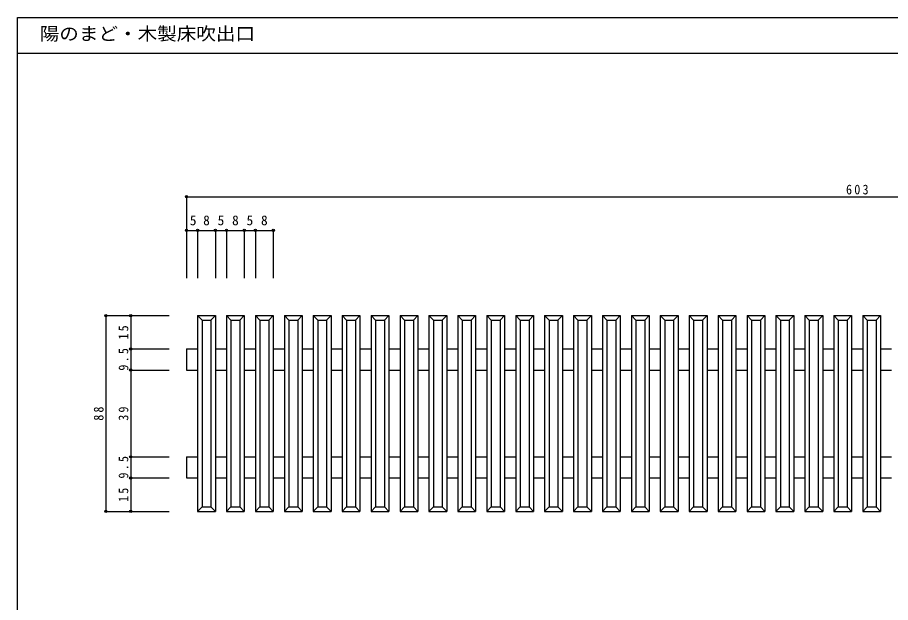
# Model space of a CAD drawing. Units: millimetres, scale not verified. Extents: x -315 to 4492, y -3704 to 299.
# Drawn here: x -315.4 to 77.1, y 36.2 to 299.1 of the extents above; entities that cross this region are included whole.
import ezdxf
from ezdxf.enums import TextEntityAlignment as Align

# ---------------------------------------------------------------- set-up
doc = ezdxf.new("R2010")
doc.units = ezdxf.units.MM
doc.header["$LTSCALE"] = 2
doc.header["$PDMODE"] = 32
doc.header["$PDSIZE"] = 1
doc.layers.add('0-0', color=7, linetype='Continuous')
doc.layers.add('F-0', color=2, linetype='Continuous')
doc.styles.add('ＭＳ ゴシック', font='')
doc.styles.get('ＭＳ ゴシック').set_extended_font_data('MS Gothic')

msp = doc.modelspace()

# ---------------------------------------------------------------- linework, layer by layer
at = {"layer": '0-0', "color": 4}
for p, q in [((-239.437, 218.54), (-239.437, 181.934)), ((-239.437, 218.54), (363.563, 218.54)), ((-239.437, 203.436), (-234.437, 203.436)), ((-239.437, 203.436), (-239.437, 181.934)), ((-234.437, 203.436), (-234.437, 181.934)), ((-234.437, 203.436), (-226.437, 203.436)), ((-226.437, 203.436), (-226.437, 181.934)), ((-226.437, 203.436), (-221.437, 203.436)), ((-221.437, 203.436), (-221.437, 181.934)), ((-221.437, 203.436), (-213.437, 203.436)), ((-213.437, 203.436), (-213.437, 181.934)), ((-213.437, 203.436), (-208.437, 203.436)), ((-208.437, 203.436), (-208.437, 181.934)), ((-208.437, 203.436), (-200.437, 203.436)), ((-200.437, 203.436), (-200.437, 181.934)), ((-275.684, 165.139), (-275.684, 77.139)), ((-275.684, 165.139), (-247.207, 165.139)), ((-264.518, 165.139), (-264.518, 150.139)), ((-264.518, 165.139), (-247.207, 165.139)), ((-232.437, 163.139), (-234.437, 165.139)), ((-228.437, 163.139), (-226.437, 165.139)), ((-219.437, 163.139), (-221.437, 165.139)), ((-215.437, 163.139), (-213.437, 165.139)), ((-206.437, 163.139), (-208.437, 165.139)), ((-202.437, 163.139), (-200.437, 165.139)), ((-193.437, 163.139), (-195.437, 165.139)), ((-189.437, 163.139), (-187.437, 165.139)), ((-180.437, 163.139), (-182.437, 165.139)), ((-176.437, 163.139), (-174.437, 165.139)), ((-167.437, 163.139), (-169.437, 165.139)), ((-163.437, 163.139), (-161.437, 165.139)), ((-154.437, 163.139), (-156.437, 165.139)), ((-150.437, 163.139), (-148.437, 165.139)), ((-141.437, 163.139), (-143.437, 165.139)), ((-137.437, 163.139), (-135.437, 165.139)), ((-128.437, 163.139), (-130.437, 165.139)), ((-124.437, 163.139), (-122.437, 165.139)), ((-115.437, 163.139), (-117.437, 165.139)), ((-111.437, 163.139), (-109.437, 165.139)), ((-102.437, 163.139), (-104.437, 165.139)), ((-98.437, 163.139), (-96.437, 165.139)), ((-89.437, 163.139), (-91.437, 165.139)), ((-85.437, 163.139), (-83.437, 165.139)), ((-76.437, 163.139), (-78.437, 165.139)), ((-72.437, 163.139), (-70.437, 165.139)), ((-63.437, 163.139), (-65.437, 165.139)), ((-59.437, 163.139), (-57.437, 165.139)), ((-50.437, 163.139), (-52.437, 165.139)), ((-46.437, 163.139), (-44.437, 165.139)), ((-37.437, 163.139), (-39.437, 165.139)), ((-33.437, 163.139), (-31.437, 165.139)), ((-24.437, 163.139), (-26.437, 165.139)), ((-20.437, 163.139), (-18.437, 165.139)), ((-11.437, 163.139), (-13.437, 165.139)), ((-7.437, 163.139), (-5.437, 165.139)), ((1.563, 163.139), (-0.437, 165.139)), ((5.563, 163.139), (7.563, 165.139)), ((14.563, 163.139), (12.563, 165.139)), ((18.563, 163.139), (20.563, 165.139)), ((27.563, 163.139), (25.563, 165.139)), ((31.563, 163.139), (33.563, 165.139)), ((40.563, 163.139), (38.563, 165.139)), ((44.563, 163.139), (46.563, 165.139)), ((53.563, 163.139), (51.563, 165.139)), ((57.563, 163.139), (59.563, 165.139)), ((66.563, 163.139), (64.563, 165.139)), ((70.563, 163.139), (72.563, 165.139)), ((-232.437, 163.139), (-232.437, 79.139)), ((-219.437, 163.139), (-219.437, 79.139)), ((-206.437, 163.139), (-206.437, 79.139)), ((-193.437, 163.139), (-193.437, 79.139)), ((-180.437, 163.139), (-180.437, 79.139)), ((-167.437, 163.139), (-167.437, 79.139)), ((-154.437, 163.139), (-154.437, 79.139)), ((-141.437, 163.139), (-141.437, 79.139)), ((-128.437, 163.139), (-128.437, 79.139)), ((-115.437, 163.139), (-115.437, 79.139)), ((-102.437, 163.139), (-102.437, 79.139)), ((-89.437, 163.139), (-89.437, 79.139)), ((-76.437, 163.139), (-76.437, 79.139)), ((-63.437, 163.139), (-63.437, 79.139)), ((-50.437, 163.139), (-50.437, 79.139)), ((-37.437, 163.139), (-37.437, 79.139)), ((-24.437, 163.139), (-24.437, 79.139)), ((-11.437, 163.139), (-11.437, 79.139)), ((1.563, 163.139), (1.563, 79.139)), ((14.563, 163.139), (14.563, 79.139)), ((27.563, 163.139), (27.563, 79.139)), ((40.563, 163.139), (40.563, 79.139)), ((53.563, 163.139), (53.563, 79.139)), ((66.563, 163.139), (66.563, 79.139)), ((-264.518, 150.139), (-247.207, 150.139)), ((-264.518, 150.139), (-264.518, 140.639)), ((-264.518, 140.639), (-247.207, 140.639)), ((-264.518, 140.639), (-264.518, 101.639)), ((-264.518, 101.639), (-247.207, 101.639)), ((-264.518, 101.639), (-264.518, 92.139)), ((-264.518, 92.139), (-247.207, 92.139)), ((-264.518, 92.139), (-264.518, 77.139)), ((-232.437, 79.139), (-234.437, 77.139)), ((-232.437, 79.139), (-228.437, 79.139)), ((-228.437, 79.139), (-226.437, 77.139)), ((-219.437, 79.139), (-221.437, 77.139)), ((-206.437, 79.139), (-208.437, 77.139)), ((-193.437, 79.139), (-195.437, 77.139)), ((-180.437, 79.139), (-182.437, 77.139)), ((-167.437, 79.139), (-169.437, 77.139)), ((-154.437, 79.139), (-156.437, 77.139)), ((-141.437, 79.139), (-143.437, 77.139)), ((-128.437, 79.139), (-130.437, 77.139)), ((-115.437, 79.139), (-117.437, 77.139)), ((-102.437, 79.139), (-104.437, 77.139)), ((-89.437, 79.139), (-91.437, 77.139)), ((-76.437, 79.139), (-78.437, 77.139)), ((-63.437, 79.139), (-65.437, 77.139)), ((-50.437, 79.139), (-52.437, 77.139)), ((-37.437, 79.139), (-39.437, 77.139)), ((-24.437, 79.139), (-26.437, 77.139)), ((-11.437, 79.139), (-13.437, 77.139)), ((1.563, 79.139), (-0.437, 77.139)), ((14.563, 79.139), (12.563, 77.139)), ((27.563, 79.139), (25.563, 77.139)), ((40.563, 79.139), (38.563, 77.139)), ((53.563, 79.139), (51.563, 77.139)), ((66.563, 79.139), (64.563, 77.139)), ((-275.684, 77.139), (-247.207, 77.139)), ((-264.518, 77.139), (-247.207, 77.139))]:
    msp.add_line(p, q, dxfattribs=at)
at = {"layer": '0-0'}
for p, q in [((-234.437, 165.139), (-234.437, 77.139)), ((-234.437, 165.139), (-226.437, 165.139)), ((-226.437, 165.139), (-226.437, 77.139)), ((-221.437, 165.139), (-221.437, 77.139)), ((-221.437, 165.139), (-213.437, 165.139)), ((-213.437, 165.139), (-213.437, 77.139)), ((-208.437, 165.139), (-208.437, 77.139)), ((-208.437, 165.139), (-200.437, 165.139)), ((-200.437, 165.139), (-200.437, 77.139)), ((-195.437, 165.139), (-195.437, 77.139)), ((-195.437, 165.139), (-187.437, 165.139)), ((-187.437, 165.139), (-187.437, 77.139)), ((-182.437, 165.139), (-182.437, 77.139)), ((-182.437, 165.139), (-174.437, 165.139)), ((-174.437, 165.139), (-174.437, 77.139)), ((-169.437, 165.139), (-169.437, 77.139)), ((-169.437, 165.139), (-161.437, 165.139)), ((-161.437, 165.139), (-161.437, 77.139)), ((-156.437, 165.139), (-156.437, 77.139)), ((-156.437, 165.139), (-148.437, 165.139)), ((-148.437, 165.139), (-148.437, 77.139)), ((-143.437, 165.139), (-143.437, 77.139)), ((-143.437, 165.139), (-135.437, 165.139)), ((-135.437, 165.139), (-135.437, 77.139)), ((-130.437, 165.139), (-130.437, 77.139)), ((-130.437, 165.139), (-122.437, 165.139)), ((-122.437, 165.139), (-122.437, 77.139)), ((-117.437, 165.139), (-117.437, 77.139)), ((-117.437, 165.139), (-109.437, 165.139)), ((-109.437, 165.139), (-109.437, 77.139)), ((-104.437, 165.139), (-104.437, 77.139)), ((-104.437, 165.139), (-96.437, 165.139)), ((-96.437, 165.139), (-96.437, 77.139)), ((-91.437, 165.139), (-91.437, 77.139)), ((-91.437, 165.139), (-83.437, 165.139)), ((-83.437, 165.139), (-83.437, 77.139)), ((-78.437, 165.139), (-78.437, 77.139)), ((-78.437, 165.139), (-70.437, 165.139)), ((-70.437, 165.139), (-70.437, 77.139)), ((-65.437, 165.139), (-65.437, 77.139)), ((-65.437, 165.139), (-57.437, 165.139)), ((-57.437, 165.139), (-57.437, 77.139)), ((-52.437, 165.139), (-52.437, 77.139)), ((-52.437, 165.139), (-44.437, 165.139)), ((-44.437, 165.139), (-44.437, 77.139)), ((-39.437, 165.139), (-39.437, 77.139)), ((-39.437, 165.139), (-31.437, 165.139)), ((-31.437, 165.139), (-31.437, 77.139)), ((-26.437, 165.139), (-26.437, 77.139)), ((-26.437, 165.139), (-18.437, 165.139)), ((-18.437, 165.139), (-18.437, 77.139)), ((-13.437, 165.139), (-13.437, 77.139)), ((-13.437, 165.139), (-5.437, 165.139)), ((-5.437, 165.139), (-5.437, 77.139)), ((-0.437, 165.139), (-0.437, 77.139)), ((-0.437, 165.139), (7.563, 165.139)), ((7.563, 165.139), (7.563, 77.139)), ((12.563, 165.139), (12.563, 77.139)), ((12.563, 165.139), (20.563, 165.139)), ((20.563, 165.139), (20.563, 77.139)), ((25.563, 165.139), (25.563, 77.139)), ((25.563, 165.139), (33.563, 165.139)), ((33.563, 165.139), (33.563, 77.139)), ((38.563, 165.139), (38.563, 77.139)), ((38.563, 165.139), (46.563, 165.139)), ((46.563, 165.139), (46.563, 77.139)), ((51.563, 165.139), (51.563, 77.139)), ((51.563, 165.139), (59.563, 165.139)), ((59.563, 165.139), (59.563, 77.139)), ((64.563, 165.139), (64.563, 77.139)), ((64.563, 165.139), (72.563, 165.139)), ((72.563, 165.139), (72.563, 77.139)), ((-239.437, 150.139), (-234.437, 150.139)), ((-226.437, 150.139), (-221.437, 150.139)), ((-213.437, 150.139), (-208.437, 150.139)), ((-200.437, 150.139), (-195.437, 150.139)), ((-187.437, 150.139), (-182.437, 150.139)), ((-174.437, 150.139), (-169.437, 150.139)), ((-161.437, 150.139), (-156.437, 150.139)), ((-148.437, 150.139), (-143.437, 150.139)), ((-135.437, 150.139), (-130.437, 150.139)), ((-122.437, 150.139), (-117.437, 150.139)), ((-109.437, 150.139), (-104.437, 150.139)), ((-96.437, 150.139), (-91.437, 150.139)), ((-83.437, 150.139), (-78.437, 150.139)), ((-70.437, 150.139), (-65.437, 150.139)), ((-57.437, 150.139), (-52.437, 150.139)), ((-44.437, 150.139), (-39.437, 150.139)), ((-31.437, 150.139), (-26.437, 150.139)), ((-18.437, 150.139), (-13.437, 150.139)), ((-5.437, 150.139), (-0.437, 150.139)), ((7.563, 150.139), (12.563, 150.139)), ((20.563, 150.139), (25.563, 150.139)), ((33.563, 150.139), (38.563, 150.139)), ((46.563, 150.139), (51.563, 150.139)), ((59.563, 150.139), (64.563, 150.139)), ((72.563, 150.139), (77.563, 150.139)), ((-226.437, 140.639), (-221.437, 140.639)), ((-213.437, 140.639), (-208.437, 140.639)), ((-200.437, 140.639), (-195.437, 140.639)), ((-187.437, 140.639), (-182.437, 140.639)), ((-174.437, 140.639), (-169.437, 140.639)), ((-161.437, 140.639), (-156.437, 140.639)), ((-148.437, 140.639), (-143.437, 140.639)), ((-135.437, 140.639), (-130.437, 140.639)), ((-122.437, 140.639), (-117.437, 140.639)), ((-109.437, 140.639), (-104.437, 140.639)), ((-96.437, 140.639), (-91.437, 140.639)), ((-83.437, 140.639), (-78.437, 140.639)), ((-70.437, 140.639), (-65.437, 140.639)), ((-57.437, 140.639), (-52.437, 140.639)), ((-44.437, 140.639), (-39.437, 140.639)), ((-31.437, 140.639), (-26.437, 140.639)), ((-18.437, 140.639), (-13.437, 140.639)), ((-5.437, 140.639), (-0.437, 140.639)), ((7.563, 140.639), (12.563, 140.639)), ((20.563, 140.639), (25.563, 140.639)), ((33.563, 140.639), (38.563, 140.639)), ((46.563, 140.639), (51.563, 140.639)), ((59.563, 140.639), (64.563, 140.639)), ((72.563, 140.639), (77.563, 140.639)), ((-239.437, 101.639), (-234.437, 101.639)), ((-226.437, 101.639), (-221.437, 101.639)), ((-213.437, 101.639), (-208.437, 101.639)), ((-200.437, 101.639), (-195.437, 101.639)), ((-187.437, 101.639), (-182.437, 101.639)), ((-174.437, 101.639), (-169.437, 101.639)), ((-161.437, 101.639), (-156.437, 101.639)), ((-148.437, 101.639), (-143.437, 101.639)), ((-135.437, 101.639), (-130.437, 101.639)), ((-122.437, 101.639), (-117.437, 101.639)), ((-109.437, 101.639), (-104.437, 101.639)), ((-96.437, 101.639), (-91.437, 101.639)), ((-83.437, 101.639), (-78.437, 101.639)), ((-70.437, 101.639), (-65.437, 101.639)), ((-57.437, 101.639), (-52.437, 101.639)), ((-44.437, 101.639), (-39.437, 101.639)), ((-31.437, 101.639), (-26.437, 101.639)), ((-18.437, 101.639), (-13.437, 101.639)), ((-5.437, 101.639), (-0.437, 101.639)), ((7.563, 101.639), (12.563, 101.639)), ((20.563, 101.639), (25.563, 101.639)), ((33.563, 101.639), (38.563, 101.639)), ((46.563, 101.639), (51.563, 101.639)), ((59.563, 101.639), (64.563, 101.639)), ((72.563, 101.639), (77.563, 101.639)), ((-226.437, 92.139), (-221.437, 92.139)), ((-213.437, 92.139), (-208.437, 92.139)), ((-200.437, 92.139), (-195.437, 92.139)), ((-187.437, 92.139), (-182.437, 92.139)), ((-174.437, 92.139), (-169.437, 92.139)), ((-161.437, 92.139), (-156.437, 92.139)), ((-148.437, 92.139), (-143.437, 92.139)), ((-135.437, 92.139), (-130.437, 92.139)), ((-122.437, 92.139), (-117.437, 92.139)), ((-109.437, 92.139), (-104.437, 92.139)), ((-96.437, 92.139), (-91.437, 92.139)), ((-83.437, 92.139), (-78.437, 92.139)), ((-70.437, 92.139), (-65.437, 92.139)), ((-57.437, 92.139), (-52.437, 92.139)), ((-44.437, 92.139), (-39.437, 92.139)), ((-31.437, 92.139), (-26.437, 92.139)), ((-18.437, 92.139), (-13.437, 92.139)), ((-5.437, 92.139), (-0.437, 92.139)), ((7.563, 92.139), (12.563, 92.139)), ((20.563, 92.139), (25.563, 92.139)), ((33.563, 92.139), (38.563, 92.139)), ((46.563, 92.139), (51.563, 92.139)), ((59.563, 92.139), (64.563, 92.139)), ((72.563, 92.139), (77.563, 92.139)), ((-234.437, 77.139), (-226.437, 77.139)), ((-221.437, 77.139), (-213.437, 77.139)), ((-208.437, 77.139), (-200.437, 77.139)), ((-195.437, 77.139), (-187.437, 77.139)), ((-182.437, 77.139), (-174.437, 77.139)), ((-169.437, 77.139), (-161.437, 77.139)), ((-156.437, 77.139), (-148.437, 77.139)), ((-143.437, 77.139), (-135.437, 77.139)), ((-130.437, 77.139), (-122.437, 77.139)), ((-117.437, 77.139), (-109.437, 77.139)), ((-104.437, 77.139), (-96.437, 77.139)), ((-91.437, 77.139), (-83.437, 77.139)), ((-78.437, 77.139), (-70.437, 77.139)), ((-65.437, 77.139), (-57.437, 77.139)), ((-52.437, 77.139), (-44.437, 77.139)), ((-39.437, 77.139), (-31.437, 77.139)), ((-26.437, 77.139), (-18.437, 77.139)), ((-13.437, 77.139), (-5.437, 77.139)), ((-0.437, 77.139), (7.563, 77.139)), ((12.563, 77.139), (20.563, 77.139)), ((25.563, 77.139), (33.563, 77.139)), ((38.563, 77.139), (46.563, 77.139)), ((51.563, 77.139), (59.563, 77.139)), ((64.563, 77.139), (72.563, 77.139))]:
    msp.add_line(p, q, dxfattribs=at)
at = {"layer": '0-0', "color": 4}
for points in [[(-232.437, 163.139), (-228.437, 163.139), (-228.437, 79.139)], [(-219.437, 163.139), (-215.437, 163.139), (-215.437, 79.139)], [(-206.437, 163.139), (-202.437, 163.139), (-202.437, 79.139)], [(-193.437, 163.139), (-189.437, 163.139), (-189.437, 79.139)], [(-180.437, 163.139), (-176.437, 163.139), (-176.437, 79.139)], [(-167.437, 163.139), (-163.437, 163.139), (-163.437, 79.139)], [(-154.437, 163.139), (-150.437, 163.139), (-150.437, 79.139)], [(-141.437, 163.139), (-137.437, 163.139), (-137.437, 79.139)], [(-128.437, 163.139), (-124.437, 163.139), (-124.437, 79.139)], [(-115.437, 163.139), (-111.437, 163.139), (-111.437, 79.139)], [(-102.437, 163.139), (-98.437, 163.139), (-98.437, 79.139)], [(-89.437, 163.139), (-85.437, 163.139), (-85.437, 79.139)], [(-76.437, 163.139), (-72.437, 163.139), (-72.437, 79.139)], [(-63.437, 163.139), (-59.437, 163.139), (-59.437, 79.139)], [(-50.437, 163.139), (-46.437, 163.139), (-46.437, 79.139)], [(-37.437, 163.139), (-33.437, 163.139), (-33.437, 79.139)], [(-24.437, 163.139), (-20.437, 163.139), (-20.437, 79.139)], [(-11.437, 163.139), (-7.437, 163.139), (-7.437, 79.139)], [(1.563, 163.139), (5.563, 163.139), (5.563, 79.139)], [(14.563, 163.139), (18.563, 163.139), (18.563, 79.139)], [(27.563, 163.139), (31.563, 163.139), (31.563, 79.139)], [(40.563, 163.139), (44.563, 163.139), (44.563, 79.139)], [(53.563, 163.139), (57.563, 163.139), (57.563, 79.139)], [(66.563, 163.139), (70.563, 163.139), (70.563, 79.139)], [(-219.437, 79.139), (-215.437, 79.139), (-213.437, 77.139)], [(-206.437, 79.139), (-202.437, 79.139), (-200.437, 77.139)], [(-193.437, 79.139), (-189.437, 79.139), (-187.437, 77.139)], [(-180.437, 79.139), (-176.437, 79.139), (-174.437, 77.139)], [(-167.437, 79.139), (-163.437, 79.139), (-161.437, 77.139)], [(-154.437, 79.139), (-150.437, 79.139), (-148.437, 77.139)], [(-141.437, 79.139), (-137.437, 79.139), (-135.437, 77.139)], [(-128.437, 79.139), (-124.437, 79.139), (-122.437, 77.139)], [(-115.437, 79.139), (-111.437, 79.139), (-109.437, 77.139)], [(-102.437, 79.139), (-98.437, 79.139), (-96.437, 77.139)], [(-89.437, 79.139), (-85.437, 79.139), (-83.437, 77.139)], [(-76.437, 79.139), (-72.437, 79.139), (-70.437, 77.139)], [(-63.437, 79.139), (-59.437, 79.139), (-57.437, 77.139)], [(-50.437, 79.139), (-46.437, 79.139), (-44.437, 77.139)], [(-37.437, 79.139), (-33.437, 79.139), (-31.437, 77.139)], [(-24.437, 79.139), (-20.437, 79.139), (-18.437, 77.139)], [(-11.437, 79.139), (-7.437, 79.139), (-5.437, 77.139)], [(1.563, 79.139), (5.563, 79.139), (7.563, 77.139)], [(14.563, 79.139), (18.563, 79.139), (20.563, 77.139)], [(27.563, 79.139), (31.563, 79.139), (33.563, 77.139)], [(40.563, 79.139), (44.563, 79.139), (46.563, 77.139)], [(53.563, 79.139), (57.563, 79.139), (59.563, 77.139)], [(66.563, 79.139), (70.563, 79.139), (72.563, 77.139)]]:
    msp.add_lwpolyline(points, dxfattribs=at)
at = {"layer": '0-0'}
for points in [[(-239.437, 150.139), (-239.437, 140.639), (-234.437, 140.639)], [(-239.437, 101.639), (-239.437, 92.139), (-234.437, 92.139)]]:
    msp.add_lwpolyline(points, dxfattribs=at)
at = {"layer": '0-0', "color": 5}
for p in [(-239.437, 218.54), (-239.437, 203.436), (-234.437, 203.436), (-226.437, 203.436), (-221.437, 203.436), (-213.437, 203.436), (-208.437, 203.436), (-200.437, 203.436), (-275.684, 165.139), (-264.518, 165.139), (-264.518, 150.139), (-264.518, 140.639), (-264.518, 101.639), (-264.518, 92.139), (-275.684, 77.139), (-264.518, 77.139)]:
    msp.add_point(p, dxfattribs=at)
at = {"layer": 'F-0', "color": 5}
msp.add_line((-315.423, 283.13), (492.577, 283.13), dxfattribs=at)
msp.add_lwpolyline([(-315.423, -262.87), (-315.423, 299.13), (492.577, 299.13)], dxfattribs=at)

# ---------------------------------------------------------------- texts
at = {"layer": '0-0', "style": 'ＭＳ ゴシック'}
for s, p in [('5', (-237.937, 204.436)), ('8', (-231.937, 204.436)), ('5', (-225.437, 204.436)), ('8', (-218.937, 204.436)), ('5', (-212.437, 204.436)), ('8', (-205.937, 204.436))]:
    msp.add_text(s, height=4.399, dxfattribs=at).set_placement(p, align=Align.BOTTOM_LEFT)
at = {"layer": '0-0', "insert": (57.063, 219.54), "char_height": 4.399, "attachment_point": 7, "style": 'ＭＳ ゴシック'}
msp.add_mtext('\\T1.38;\\W0.9;603', dxfattribs=at)
at = {"layer": '0-0', "char_height": 4.399, "attachment_point": 7, "rotation": 90, "style": 'ＭＳ ゴシック'}
for s, insert in [('\\T1.36;\\W0.9;15', (-265.518, 154.389)), ('\\T1.38;\\W0.9;9.5', (-265.518, 140.389)), ('\\T1.36;\\W0.9;88', (-276.684, 117.889)), ('\\T1.36;\\W0.9;39', (-265.518, 117.889)), ('\\T1.38;\\W0.9;9.5', (-265.518, 91.889)), ('\\T1.36;\\W0.9;15', (-265.518, 81.389))]:
    msp.add_mtext(s, dxfattribs=dict(at, insert=insert))
at = {"layer": 'F-0', "color": 7, "style": 'ＭＳ ゴシック', "width": 1.1}
msp.add_text('陽のまど・木製床吹出口', height=5.865, dxfattribs=at).set_placement((-305.423, 287.13), align=Align.BOTTOM_LEFT)

doc.saveas('drawing.dxf')
